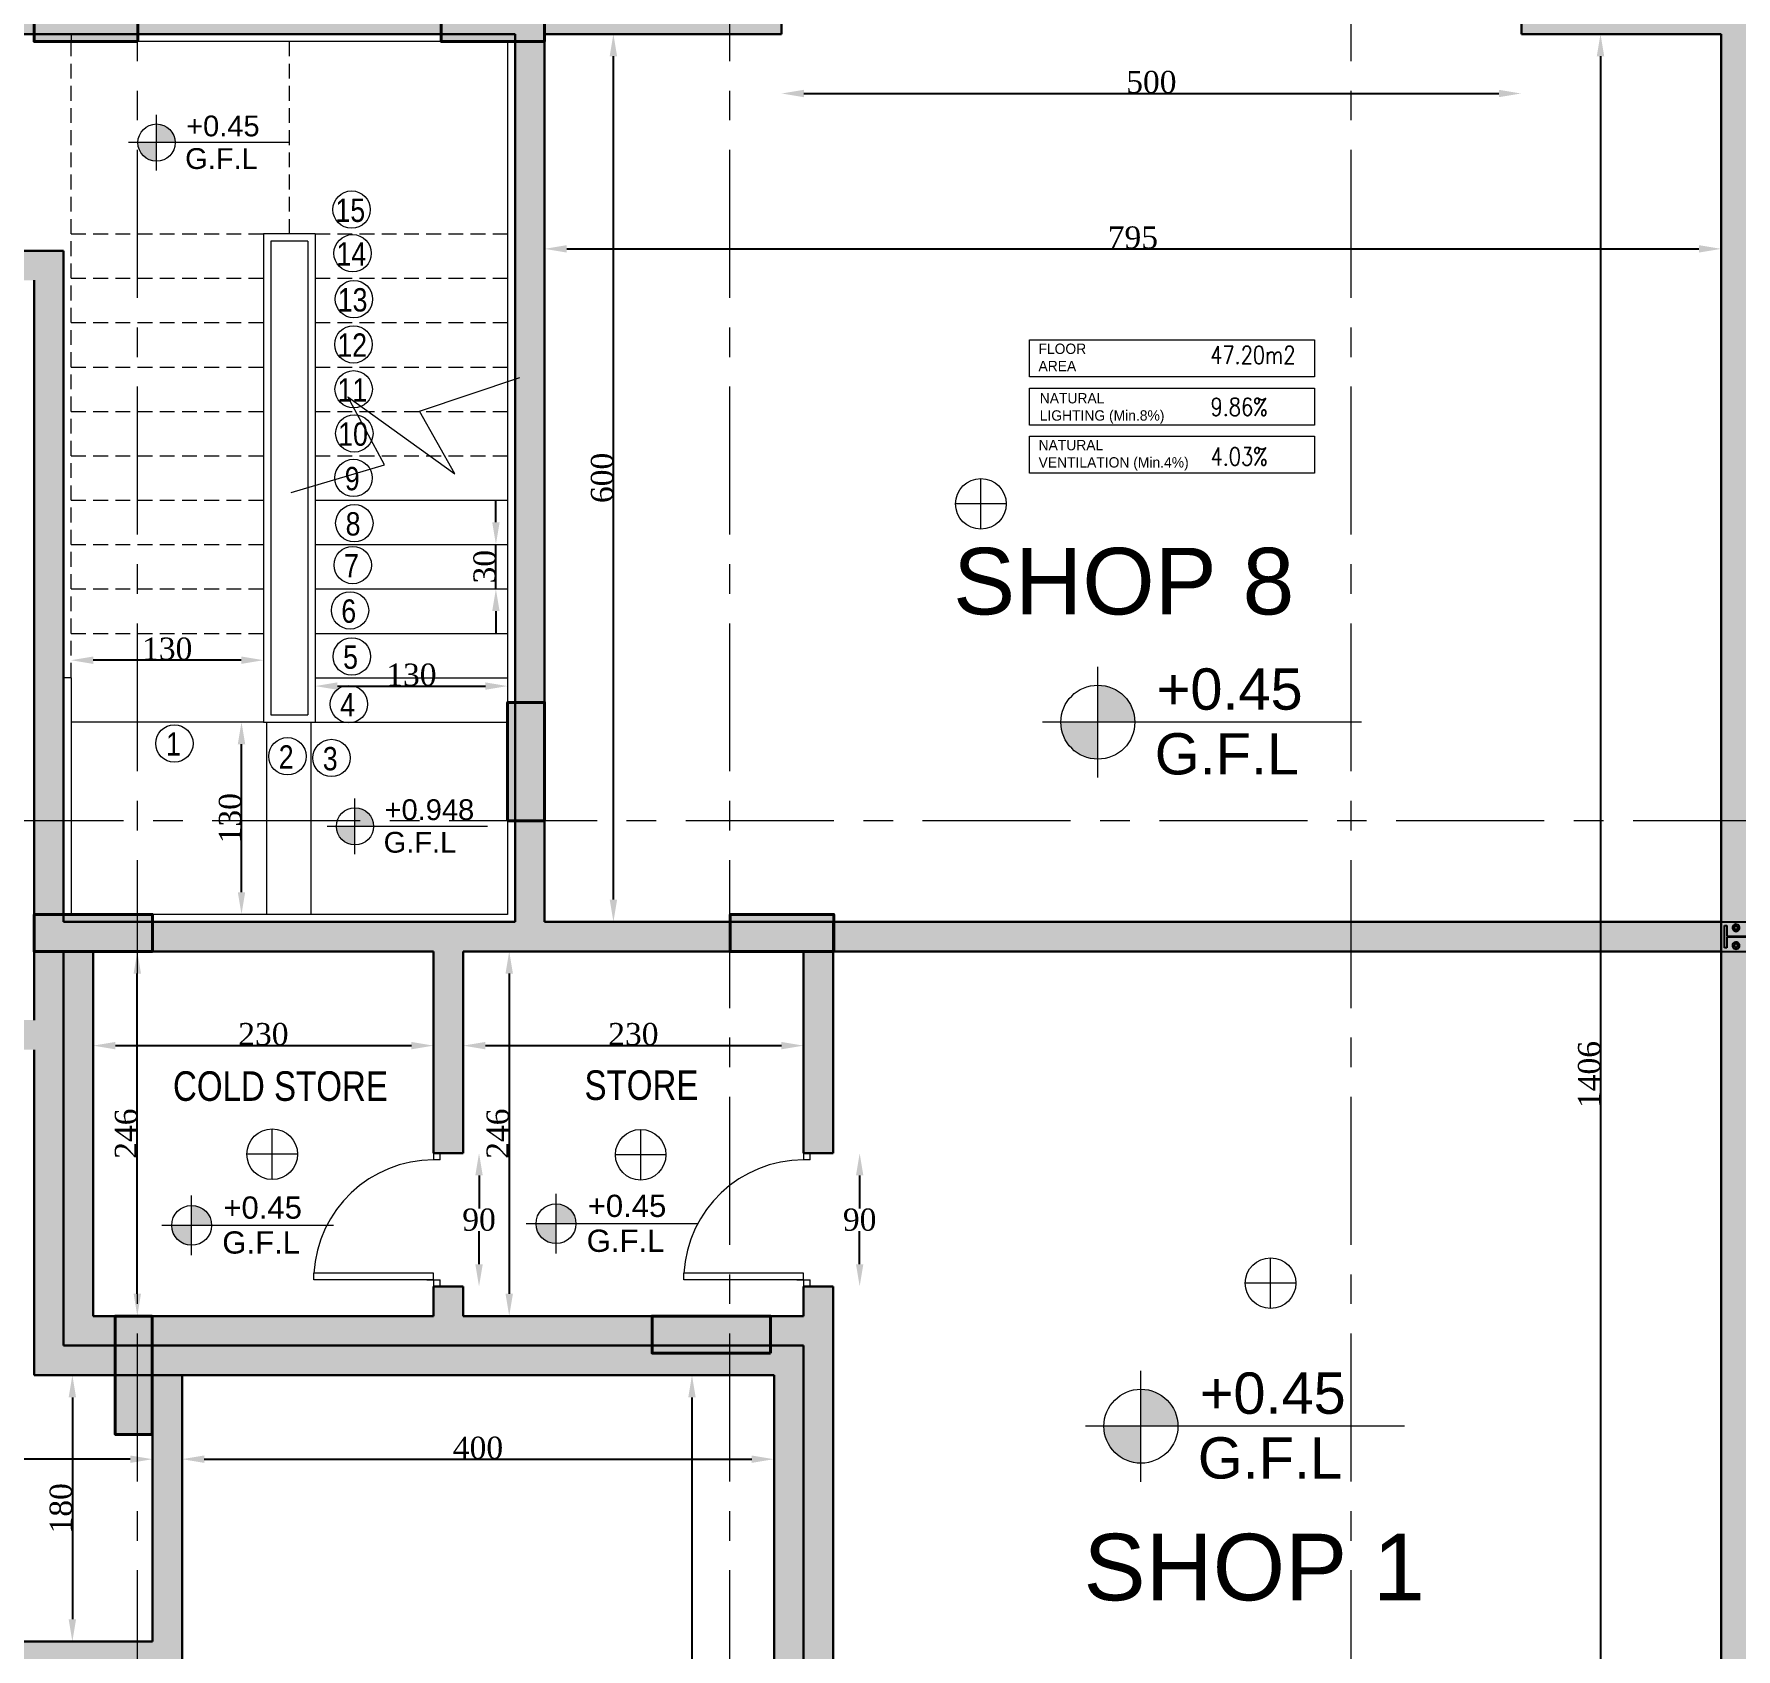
# Model space of a CAD drawing. Header units: millimetres. Extents: x -9083 to 924194, y -232449 to 321637.
# Drawn here: x 3521 to 15021, y 162712 to 173627 of the extents above; entities that cross this region are included whole.
import ezdxf
from ezdxf.enums import TextEntityAlignment as Align

# ---------------------------------------------------------------- set-up
doc = ezdxf.new("R2010")
doc.units = ezdxf.units.MM
doc.header["$LTSCALE"] = 400
doc.header["$MEASUREMENT"] = 0
doc.header["$PDMODE"] = 3
for name, pattern in [('$0$HIDDEN', [0.375, 0.25, -0.125]), ('CENTER', [2, 1.25, -0.25, 0.25, -0.25]), ('CENTERX2', [4, 2.5, -0.5, 0.5, -0.5])]:
    doc.linetypes.add(name, pattern=pattern)
doc.layers.get('0').update_dxf_attribs({"lineweight": 0, "true_color": 0xff1414})
doc.layers.get('Defpoints').update_dxf_attribs({"color": 8, "lineweight": 5})
for name, color, linetype, lineweight in [('0.column', 5, 'Continuous', 40), ('0.dim', 3, 'Continuous', 25), ('0.hatch', 8, 'Continuous', 5), ('A-ANNO-DIMS', 134, 'Continuous', 9), ('A_DOOR', 2, 'Continuous', 9), ('AR-Level', 120, 'Continuous', 13), ('DIM-IN', 6, 'Continuous', 9), ('FIN-TEXT', 3, 'Continuous', 5), ('FINISH', 3, 'Continuous', 9), ('HANDRAIL', 31, 'Continuous', 5), ('HATCH', 15, 'Continuous', 0), ('ROOM INFORMATION', 7, 'Continuous', 5), ('ROOMS DIMENSION', 3, 'Continuous', 5), ('STAIR', 1, 'Continuous', 5), ('TEXT ROOM INFORMATION', 1, 'Continuous', 5), ('WALL PROPOSED', 255, 'Continuous', 30)]:
    doc.layers.add(name, color=color, linetype=linetype, lineweight=lineweight)
doc.layers.add('ALARM', color=7, linetype='Continuous', lineweight=5, true_color=0xff0f0f)
doc.layers.add('AXIES', color=7, linetype='CENTER', lineweight=0, true_color=0x949596)
doc.layers.add('E.POWER', color=4, linetype='Continuous')
doc.layers.add('STEEL', color=63, linetype='Continuous')
doc.styles.add('arial', font='arial.ttf', dxfattribs={"width": 0.8, "height": 2.2})
doc.styles.add('Arial_1', font='arial.ttf', dxfattribs={"height": 300})
doc.styles.add('ROMAN', font='times.ttf')
doc.styles.add('ROMAND', font='ARIALN.TTF')
doc.styles.add('ROMANS-TITLE', font='ROMANS.shx', dxfattribs={"width": 0.8})
doc.styles.get("Standard").update_dxf_attribs({"font": 'GOTHIC.TTF', "height": 220})
doc.dimstyles.new('ELEV DIM', dxfattribs={"dimtxt": 150, "dimasz": 150, "dimexe": 0.06, "dimexo": 0.06, "dimgap": 0.03, "dimtad": 1, "dimtih": 1, "dimtoh": 1, "dimdec": 0, "dimlfac": 0.1, "dimzin": 13, "dimdsep": 46, "dimtxsty": 'ROMAN', "dimcen": 0.09, "dimdle": 0.06, "dimse1": 1, "dimse2": 1, "dimclrd": 256, "dimclre": 256, "dimclrt": 3, "dimadec": 0, "dimazin": 0, "dimtfac": 1, "dimtdec": 0, "dimtix": 1, "dimtmove": 2, "dimatfit": 3, "dimfxl": 0.06, "dimtolj": 1, "dimtzin": 0, "dimarcsym": 0})
doc.dimstyles.new('ROOMS DIM', dxfattribs={"dimtxt": 150, "dimasz": 150, "dimexe": 0.06, "dimexo": 0.06, "dimgap": 0.03, "dimtad": 1, "dimtoh": 1, "dimdec": 0, "dimlfac": 0.1, "dimzin": 13, "dimdsep": 46, "dimtxsty": 'ROMAN', "dimcen": 0.09, "dimdle": 0.06, "dimse1": 1, "dimse2": 1, "dimclrd": 256, "dimclre": 256, "dimclrt": 3, "dimadec": 0, "dimazin": 0, "dimtfac": 1, "dimtdec": 0, "dimtix": 1, "dimtmove": 2, "dimatfit": 3, "dimfxl": 0.06, "dimtolj": 1, "dimtzin": 0, "dimarcsym": 0})

# ---------------------------------------------------------------- blocks, each defined once
blk = doc.blocks.new('hjhg')
at = {"layer": 'AXIES', "linetype": 'CENTERX2'}
for p, q in [((6081680.8, 791366), (6081680.8, 816591.3)), ((6085684.3, 791366), (6085684.3, 816591.3)), ((6089882.5, 791366), (6089882.5, 816591.3)), ((6131186.9, 805430.8), (6071269.8, 805430.8))]:
    blk.add_line(p, q, dxfattribs=at)
blk = doc.blocks.new('*D433')
at = {"layer": 'Defpoints', "color": 0, "transparency": 16777216}
for p in [(8237, 164563), (7967, 159563), (8946, 159563)]:
    blk.add_point(p, dxfattribs=at)
at = {"layer": 'ROOMS DIMENSION', "lineweight": -2, "transparency": 16777216}
blk.add_line((7967, 164413), (7967, 159713), dxfattribs=at)
at = {"layer": 'ROOMS DIMENSION', "transparency": 16777216}
for points in [[(7942, 164413), (7992, 164413), (7967, 164563)], [(7942, 159713), (7992, 159713), (7967, 159563)]]:
    blk.add_solid(points, dxfattribs=at)
at = {"layer": 'ROOMS DIMENSION', "color": 3, "transparency": 16777216, "insert": (7891, 162063), "char_height": 150, "attachment_point": 5, "rotation": 90, "style": 'ROMAN'}
blk.add_mtext('\\A1;500', dxfattribs=at)
blk = doc.blocks.new('*D434')
at = {"layer": 'Defpoints', "color": 0, "transparency": 16777216}
for p in [(4219, 167427), (6324, 167427), (6223, 164963)]:
    blk.add_point(p, dxfattribs=at)
at = {"layer": 'ROOMS DIMENSION', "lineweight": -2, "transparency": 16777216}
blk.add_line((4219, 165113), (4219, 167277), dxfattribs=at)
at = {"layer": 'ROOMS DIMENSION', "transparency": 16777216}
for points in [[(4194, 167277), (4244, 167277), (4219, 167427)], [(4194, 165113), (4244, 165113), (4219, 164963)]]:
    blk.add_solid(points, dxfattribs=at)
at = {"layer": 'ROOMS DIMENSION', "color": 3, "transparency": 16777216, "insert": (4143, 166195), "char_height": 150, "attachment_point": 5, "rotation": 90, "style": 'ROMAN'}
blk.add_mtext('\\A1;246', dxfattribs=at)
blk = doc.blocks.new('*D435')
at = {"layer": 'Defpoints', "color": 0, "transparency": 16777216}
for p in [(7436, 173627), (7638, 173627), (4364, 167627)]:
    blk.add_point(p, dxfattribs=at)
at = {"layer": 'ROOMS DIMENSION', "lineweight": -2, "transparency": 16777216}
blk.add_line((7436, 167777), (7436, 173477), dxfattribs=at)
at = {"layer": 'ROOMS DIMENSION', "transparency": 16777216}
for points in [[(7411, 173477), (7461, 173477), (7436, 173627)], [(7411, 167777), (7461, 167777), (7436, 167627)]]:
    blk.add_solid(points, dxfattribs=at)
at = {"layer": 'ROOMS DIMENSION', "color": 3, "transparency": 16777216, "insert": (7360, 170627), "char_height": 150, "attachment_point": 5, "rotation": 90, "style": 'ROMAN'}
blk.add_mtext('\\A1;600', dxfattribs=at)
blk = doc.blocks.new('*D438')
at = {"layer": 'Defpoints', "color": 0, "transparency": 16777216}
for p in [(6971, 172791), (14921, 172791), (14921, 172175)]:
    blk.add_point(p, dxfattribs=at)
at = {"layer": 'ROOMS DIMENSION', "lineweight": -2, "transparency": 16777216}
blk.add_line((7121, 172175), (14771, 172175), dxfattribs=at)
at = {"layer": 'ROOMS DIMENSION', "transparency": 16777216}
for points in [[(7121, 172200), (7121, 172150), (6971, 172175)], [(14771, 172200), (14771, 172150), (14921, 172175)]]:
    blk.add_solid(points, dxfattribs=at)
at = {"layer": 'ROOMS DIMENSION', "color": 3, "transparency": 16777216, "insert": (10946, 172251), "char_height": 150, "attachment_point": 5, "style": 'ROMAN'}
blk.add_mtext('\\A1;795', dxfattribs=at)
blk = doc.blocks.new('*D439')
at = {"layer": 'Defpoints', "color": 0, "transparency": 16777216}
for p in [(14921, 173627), (9892, 159563), (14106, 159563)]:
    blk.add_point(p, dxfattribs=at)
at = {"layer": 'ROOMS DIMENSION', "lineweight": -2, "transparency": 16777216}
blk.add_line((14106, 173477), (14106, 159713), dxfattribs=at)
at = {"layer": 'ROOMS DIMENSION', "transparency": 16777216}
for points in [[(14081, 173477), (14131, 173477), (14106, 173627)], [(14081, 159713), (14131, 159713), (14106, 159563)]]:
    blk.add_solid(points, dxfattribs=at)
at = {"layer": 'ROOMS DIMENSION', "color": 3, "transparency": 16777216, "insert": (14030, 166595), "char_height": 150, "attachment_point": 5, "rotation": 90, "style": 'ROMAN'}
blk.add_mtext('\\A1;1406', dxfattribs=at)
blk = doc.blocks.new('*D420')
at = {"layer": 'Defpoints', "color": 0, "transparency": 16777216}
for p in [(321, 163995), (4321, 163725), (321, 163420)]:
    blk.add_point(p, dxfattribs=at)
at = {"layer": 'ROOMS DIMENSION', "lineweight": -2, "transparency": 16777216}
blk.add_line((4171, 163995), (471, 163995), dxfattribs=at)
at = {"layer": 'ROOMS DIMENSION', "transparency": 16777216}
for points in [[(471, 164020), (471, 163970), (321, 163995)], [(4171, 164020), (4171, 163970), (4321, 163995)]]:
    blk.add_solid(points, dxfattribs=at)
at = {"layer": 'ROOMS DIMENSION', "color": 3, "transparency": 16777216, "insert": (2321, 164071), "char_height": 150, "attachment_point": 5, "style": 'ROMAN'}
blk.add_mtext('\\A1;400', dxfattribs=at)
blk = doc.blocks.new('*D431')
at = {"layer": 'Defpoints', "color": 0, "transparency": 16777216}
for p in [(8521, 163995), (4521, 162349), (8521, 162349)]:
    blk.add_point(p, dxfattribs=at)
at = {"layer": 'ROOMS DIMENSION', "lineweight": -2, "transparency": 16777216}
blk.add_line((4671, 163995), (8371, 163995), dxfattribs=at)
at = {"layer": 'ROOMS DIMENSION', "transparency": 16777216}
for points in [[(4671, 164020), (4671, 163970), (4521, 163995)], [(8371, 164020), (8371, 163970), (8521, 163995)]]:
    blk.add_solid(points, dxfattribs=at)
at = {"layer": 'ROOMS DIMENSION', "color": 3, "transparency": 16777216, "insert": (6521, 164071), "char_height": 150, "attachment_point": 5, "style": 'ROMAN'}
blk.add_mtext('\\A1;400', dxfattribs=at)
blk = doc.blocks.new('*D413')
at = {"layer": 'Defpoints', "color": 0, "transparency": 16777216}
for p in [(16080, 173627), (16281, 173627), (14707, 167627)]:
    blk.add_point(p, dxfattribs=at)
at = {"layer": 'ROOMS DIMENSION', "lineweight": -2, "transparency": 16777216}
blk.add_line((16080, 167777), (16080, 173477), dxfattribs=at)
at = {"layer": 'ROOMS DIMENSION', "transparency": 16777216}
for points in [[(16055, 173477), (16105, 173477), (16080, 173627)], [(16055, 167777), (16105, 167777), (16080, 167627)]]:
    blk.add_solid(points, dxfattribs=at)
at = {"layer": 'ROOMS DIMENSION', "color": 3, "transparency": 16777216, "insert": (16003, 170627), "char_height": 150, "attachment_point": 5, "rotation": 90, "style": 'ROMAN'}
blk.add_mtext('\\A1;600', dxfattribs=at)
blk = doc.blocks.new('A$Ccfd28120')
for p, q in [((0, -171), (0, 171)), ((171, 0), (-171, 0))]:
    blk.add_line(p, q)
blk.add_circle((0, 0), 171)
blk = doc.blocks.new('A$C3DB60A0A')
at = {"layer": 'A_DOOR', "color": 1}
for p, q in [((0.045, 0.9), (0, 0.9)), ((0, 0.9), (0, 0.855)), ((0.045, 0.855), (0, 0.855)), ((0.045, 0.855), (0.045, 0.9)), ((0.045, 0.855), (0.045, 0.81)), ((0.045, 0.855), (0.855, 0.855)), ((0.09, 0.855), (0.045, 0.855)), ((0.045, 0.81), (0.855, 0.81)), ((0.855, 0.855), (0.855, 0.81)), ((0, 0.045), (0, 0)), ((0, 0.045), (0.045, 0.045)), ((0.045, 0), (0.045, 0.045)), ((0, 0), (0.045, 0))]:
    blk.add_line(p, q, dxfattribs=at)
blk.add_arc((0.045, 0.855), 0.81, 270, 356.8153, dxfattribs=at)
blk = doc.blocks.new('*D408')
at = {"layer": 'Defpoints', "color": 0, "transparency": 16777216}
for p in [(3921, 167427), (6221, 167427), (6221, 166790)]:
    blk.add_point(p, dxfattribs=at)
at = {"layer": 'ROOMS DIMENSION', "lineweight": -2, "transparency": 16777216}
blk.add_line((4071, 166790), (6071, 166790), dxfattribs=at)
at = {"layer": 'ROOMS DIMENSION', "transparency": 16777216}
for points in [[(4071, 166815), (4071, 166765), (3921, 166790)], [(6071, 166815), (6071, 166765), (6221, 166790)]]:
    blk.add_solid(points, dxfattribs=at)
at = {"layer": 'ROOMS DIMENSION', "color": 3, "transparency": 16777216, "insert": (5071, 166867), "char_height": 150, "attachment_point": 5, "style": 'ROMAN'}
blk.add_mtext('\\A1;230', dxfattribs=at)
blk = doc.blocks.new('*D452')
at = {"layer": 'Defpoints', "color": 0, "transparency": 16777216}
for p in [(6421, 167427), (8721, 167427), (8721, 166790)]:
    blk.add_point(p, dxfattribs=at)
at = {"layer": 'ROOMS DIMENSION', "lineweight": -2, "transparency": 16777216}
blk.add_line((6571, 166790), (8571, 166790), dxfattribs=at)
at = {"layer": 'ROOMS DIMENSION', "transparency": 16777216}
for points in [[(6571, 166815), (6571, 166765), (6421, 166790)], [(8571, 166815), (8571, 166765), (8721, 166790)]]:
    blk.add_solid(points, dxfattribs=at)
at = {"layer": 'ROOMS DIMENSION', "color": 3, "transparency": 16777216, "insert": (7571, 166867), "char_height": 150, "attachment_point": 5, "style": 'ROMAN'}
blk.add_mtext('\\A1;230', dxfattribs=at)
blk = doc.blocks.new('*D453')
at = {"layer": 'Defpoints', "color": 0, "transparency": 16777216}
for p in [(6421, 167427), (6421, 164963), (6732, 164963)]:
    blk.add_point(p, dxfattribs=at)
at = {"layer": 'ROOMS DIMENSION', "lineweight": -2, "transparency": 16777216}
blk.add_line((6732, 167277), (6732, 165113), dxfattribs=at)
at = {"layer": 'ROOMS DIMENSION', "transparency": 16777216}
for points in [[(6707, 167277), (6757, 167277), (6732, 167427)], [(6707, 165113), (6757, 165113), (6732, 164963)]]:
    blk.add_solid(points, dxfattribs=at)
at = {"layer": 'ROOMS DIMENSION', "color": 3, "transparency": 16777216, "insert": (6655, 166195), "char_height": 150, "attachment_point": 5, "rotation": 90, "style": 'ROMAN'}
blk.add_mtext('\\A1;246', dxfattribs=at)
blk = doc.blocks.new('*D458')
at = {"layer": 'Defpoints', "color": 0, "transparency": 16777216}
for p in [(4521, 164563), (3780, 162763), (4321, 162763)]:
    blk.add_point(p, dxfattribs=at)
at = {"layer": 'ROOMS DIMENSION', "lineweight": -2, "transparency": 16777216}
blk.add_line((3780, 164413), (3780, 162913), dxfattribs=at)
at = {"layer": 'ROOMS DIMENSION', "transparency": 16777216}
for points in [[(3755, 164413), (3805, 164413), (3780, 164563)], [(3755, 162913), (3805, 162913), (3780, 162763)]]:
    blk.add_solid(points, dxfattribs=at)
at = {"layer": 'ROOMS DIMENSION', "color": 3, "transparency": 16777216, "insert": (3703, 163663), "char_height": 150, "attachment_point": 5, "rotation": 90, "style": 'ROMAN'}
blk.add_mtext('\\A1;180', dxfattribs=at)
blk = doc.blocks.new('*D465')
at = {"layer": 'Defpoints', "color": 0, "transparency": 16777216}
for p in [(5421, 169277), (6721, 169277), (6721, 169220)]:
    blk.add_point(p, dxfattribs=at)
at = {"layer": 'ROOMS DIMENSION', "lineweight": -2, "transparency": 16777216}
blk.add_line((5571, 169220), (6571, 169220), dxfattribs=at)
at = {"layer": 'ROOMS DIMENSION', "transparency": 16777216}
for points in [[(5571, 169245), (5571, 169195), (5421, 169220)], [(6571, 169245), (6571, 169195), (6721, 169220)]]:
    blk.add_solid(points, dxfattribs=at)
at = {"layer": 'ROOMS DIMENSION', "color": 3, "transparency": 16777216, "insert": (6071, 169296), "char_height": 150, "attachment_point": 5, "style": 'ROMAN'}
blk.add_mtext('\\A1;130', dxfattribs=at)
blk = doc.blocks.new('*D466')
at = {"layer": 'Defpoints', "color": 0, "transparency": 16777216}
for p in [(6642, 170177), (6721, 170177), (6721, 169877)]:
    blk.add_point(p, dxfattribs=at)
at = {"layer": 'ROOMS DIMENSION', "lineweight": -2, "transparency": 16777216}
for p, q in [((6642, 170327), (6642, 170477)), ((6642, 169877), (6642, 170177)), ((6642, 169727), (6642, 169577))]:
    blk.add_line(p, q, dxfattribs=at)
at = {"layer": 'ROOMS DIMENSION', "transparency": 16777216}
for points in [[(6617, 170327), (6667, 170327), (6642, 170177)], [(6617, 169727), (6667, 169727), (6642, 169877)]]:
    blk.add_solid(points, dxfattribs=at)
at = {"layer": 'ROOMS DIMENSION', "color": 3, "transparency": 16777216, "insert": (6566, 170027), "char_height": 150, "attachment_point": 5, "rotation": 90, "style": 'ROMAN'}
blk.add_mtext('\\A1;30', dxfattribs=at)
blk = doc.blocks.new('*D467')
at = {"layer": 'Defpoints', "color": 0, "transparency": 16777216}
for p in [(3771, 169395), (3771, 169277), (5071, 169277)]:
    blk.add_point(p, dxfattribs=at)
at = {"layer": 'ROOMS DIMENSION', "lineweight": -2, "transparency": 16777216}
blk.add_line((4921, 169395), (3921, 169395), dxfattribs=at)
at = {"layer": 'ROOMS DIMENSION', "transparency": 16777216}
for points in [[(3921, 169420), (3921, 169370), (3771, 169395)], [(4921, 169420), (4921, 169370), (5071, 169395)]]:
    blk.add_solid(points, dxfattribs=at)
at = {"layer": 'ROOMS DIMENSION', "color": 3, "transparency": 16777216, "insert": (4421, 169472), "char_height": 150, "attachment_point": 5, "style": 'ROMAN'}
blk.add_mtext('\\A1;130', dxfattribs=at)
blk = doc.blocks.new('*D468')
at = {"layer": 'Defpoints', "color": 0, "transparency": 16777216}
for p in [(4923, 168977), (5091, 168977), (5091, 167677)]:
    blk.add_point(p, dxfattribs=at)
at = {"layer": 'ROOMS DIMENSION', "lineweight": -2, "transparency": 16777216}
blk.add_line((4923, 167827), (4923, 168827), dxfattribs=at)
at = {"layer": 'ROOMS DIMENSION', "transparency": 16777216}
for points in [[(4898, 168827), (4948, 168827), (4923, 168977)], [(4898, 167827), (4948, 167827), (4923, 167677)]]:
    blk.add_solid(points, dxfattribs=at)
at = {"layer": 'ROOMS DIMENSION', "color": 3, "transparency": 16777216, "insert": (4846, 168327), "char_height": 150, "attachment_point": 5, "rotation": 90, "style": 'ROMAN'}
blk.add_mtext('\\A1;130', dxfattribs=at)
blk = doc.blocks.new('Level-p')
h = blk.add_hatch(color=251)
h.paths.add_polyline_path([(0, 0.0025), (0, 0), (0.0025, 0, 0.414214)])
h.paths.add_polyline_path([(0, 0), (-0.0025, 0, 0.414214), (0, -0.0025)])
for p, q in [((0, -0.00375), (0, 0.00375)), ((0.01781, 0), (-0.00375, 0))]:
    blk.add_line(p, q)
blk.add_circle((0, 0), 0.0025)
at = {"style": 'arial'}
for p in [(0.00285, 0.0006), (0.00276, -0.00253)]:
    blk.add_attdef('F.F.L+1.20', p, '', height=0.002, dxfattribs=at)
blk = doc.blocks.new('*D567')
at = {"layer": 'Defpoints', "color": 0, "transparency": 16777216}
for p in [(6421, 166063), (6421, 165163), (6528, 165163)]:
    blk.add_point(p, dxfattribs=at)
at = {"layer": 'FINISH', "lineweight": -2, "transparency": 16777216}
for p, q in [((6528, 165913), (6528, 165689)), ((6528, 165313), (6528, 165536))]:
    blk.add_line(p, q, dxfattribs=at)
at = {"layer": 'FINISH', "transparency": 16777216}
for points in [[(6503, 165913), (6553, 165913), (6528, 166063)], [(6503, 165313), (6553, 165313), (6528, 165163)]]:
    blk.add_solid(points, dxfattribs=at)
at = {"layer": 'FINISH', "color": 3, "transparency": 16777216, "insert": (6528, 165613), "char_height": 150, "attachment_point": 5, "style": 'ROMAN'}
blk.add_mtext('\\A1;90', dxfattribs=at)
blk = doc.blocks.new('*D568')
at = {"layer": 'Defpoints', "color": 0, "transparency": 16777216}
for p in [(8921, 166063), (8921, 165163), (9100, 165163)]:
    blk.add_point(p, dxfattribs=at)
at = {"layer": 'FINISH', "lineweight": -2, "transparency": 16777216}
for p, q in [((9100, 165913), (9100, 165689)), ((9100, 165313), (9100, 165536))]:
    blk.add_line(p, q, dxfattribs=at)
at = {"layer": 'FINISH', "transparency": 16777216}
for points in [[(9075, 165913), (9125, 165913), (9100, 166063)], [(9075, 165313), (9125, 165313), (9100, 165163)]]:
    blk.add_solid(points, dxfattribs=at)
at = {"layer": 'FINISH', "color": 3, "transparency": 16777216, "insert": (9100, 165613), "char_height": 150, "attachment_point": 5, "style": 'ROMAN'}
blk.add_mtext('\\A1;90', dxfattribs=at)
blk = doc.blocks.new('*D661')
at = {"layer": 'Defpoints', "color": 0, "transparency": 16777216}
for p in [(8573, 173627), (13569, 173627), (13569, 173225)]:
    blk.add_point(p, dxfattribs=at)
at = {"layer": 'ROOMS DIMENSION', "lineweight": -2, "transparency": 16777216}
blk.add_line((8723, 173225), (13419, 173225), dxfattribs=at)
at = {"layer": 'ROOMS DIMENSION', "transparency": 16777216}
for points in [[(8723, 173250), (8723, 173200), (8573, 173225)], [(13419, 173250), (13419, 173200), (13569, 173225)]]:
    blk.add_solid(points, dxfattribs=at)
at = {"layer": 'ROOMS DIMENSION', "color": 3, "transparency": 16777216, "insert": (11071, 173302), "char_height": 150, "attachment_point": 5, "style": 'ROMAN'}
blk.add_mtext('\\A1;500', dxfattribs=at)
blk = doc.blocks.new('Room Info')
at = {"layer": 'TEXT ROOM INFORMATION', "ltscale": 5}
for tag, p in [('FLR_AREA', (17, 833.5)), ('NAT_LIGHT', (19, 482.5)), ('NAT_VENT', (19, 147.5))]:
    blk.add_attdef(tag, p, '', height=180, dxfattribs=at)
blk = doc.blocks.new('RHBGHKJM')
at = {"layer": '0.hatch'}
h = blk.add_hatch(color=256, dxfattribs=at)
h.dxf.hatch_style = 1
h.paths.add_polyline_path([(804.058, -1724.066), (804.058, -1723.816), (803.358, -1723.816), (803.358, -1724.066)])
h = blk.add_hatch(color=256, dxfattribs=at)
h.dxf.hatch_style = 1
h.paths.add_polyline_path([(806.808, -1724.066), (806.808, -1723.816), (806.108, -1723.816), (806.108, -1724.066)])
h = blk.add_hatch(color=256, dxfattribs=at)
h.dxf.hatch_style = 1
h.paths.add_polyline_path([(806.558, -1729.334), (806.808, -1729.334), (806.808, -1728.534), (806.558, -1728.534)])
h = blk.add_hatch(color=256, dxfattribs=at)
h.dxf.hatch_style = 1
h.paths.add_polyline_path([(803.358, -1729.967), (803.358, -1730.217), (804.158, -1730.217), (804.158, -1729.967)])
h = blk.add_hatch(color=256, dxfattribs=at)
h.dxf.hatch_style = 1
h.paths.add_polyline_path([(808.061, -1729.967), (808.061, -1730.217), (808.761, -1730.217), (808.761, -1729.967)])
h = blk.add_hatch(color=256, dxfattribs=at)
h.dxf.hatch_style = 1
h.paths.add_polyline_path([(804.156, -1732.681), (803.906, -1732.681), (803.906, -1733.481), (804.156, -1733.481)])
h = blk.add_hatch(color=256, dxfattribs=at)
h.dxf.hatch_style = 1
h.paths.add_polyline_path([(808.334, -1732.931), (808.334, -1732.681), (807.534, -1732.681), (807.534, -1732.931)])
at = {"layer": '0.column'}
for points in [[(804.058, -1724.066), (804.058, -1723.816), (803.358, -1723.816), (803.358, -1724.066)], [(806.808, -1724.066), (806.808, -1723.816), (806.108, -1723.816), (806.108, -1724.066)], [(806.558, -1729.334), (806.808, -1729.334), (806.808, -1728.534), (806.558, -1728.534)], [(803.358, -1729.967), (803.358, -1730.217), (804.158, -1730.217), (804.158, -1729.967)], [(808.061, -1729.967), (808.061, -1730.217), (808.761, -1730.217), (808.761, -1729.967)], [(804.156, -1732.681), (803.906, -1732.681), (803.906, -1733.481), (804.156, -1733.481)], [(808.334, -1732.931), (808.334, -1732.681), (807.534, -1732.681), (807.534, -1732.931)]]:
    blk.add_lwpolyline(points, close=True, dxfattribs=at)
at = {"layer": 'STEEL', "color": 114, "true_color": 0x139b48}
for p, q in [((814.758, -1730.017), (814.758, -1730.217)), ((814.758, -1730.017), (815.058, -1730.017)), ((814.781, -1730.193), (814.781, -1730.041)), ((814.781, -1730.041), (814.796, -1730.041)), ((814.796, -1730.041), (814.796, -1730.113)), ((814.796, -1730.113), (815.019, -1730.113)), ((815.019, -1730.121), (814.796, -1730.121)), ((814.796, -1730.121), (814.796, -1730.193)), ((814.758, -1730.217), (815.058, -1730.217)), ((814.796, -1730.193), (814.781, -1730.193))]:
    blk.add_line(p, q, dxfattribs=at)
at = {"layer": 'STEEL', "color": 8, "ltscale": 500}
for centre, radius, start, end in [((814.858, -1730.057), 0.024, 30, 210), ((814.858, -1730.057), 0.024, 210, 30), ((814.858, -1730.057), 0.012, 45, 225), ((814.858, -1730.057), 0.012, 150, 330), ((814.858, -1730.057), 0.012, 330, 150), ((814.858, -1730.057), 0.012, 225, 45), ((814.858, -1730.177), 0.024, 30, 210), ((814.858, -1730.177), 0.024, 210, 30), ((814.858, -1730.177), 0.012, 45, 225), ((814.858, -1730.177), 0.012, 150, 330), ((814.858, -1730.177), 0.012, 330, 150), ((814.858, -1730.177), 0.012, 225, 45)]:
    blk.add_arc(centre, radius, start, end, dxfattribs=at)

msp = doc.modelspace()

# ---------------------------------------------------------------- hatches: boundary and pattern name
at = {"layer": 'HATCH', "true_color": 0x939598}
h = msp.add_hatch(color=252, dxfattribs=at)
h.dxf.hatch_style = 1
h.paths.add_polyline_path([(321.20856, 173627.00829), (4219.48749, 173627.00829), (4219.48749, 173827.00829), (121.20856, 173827.00829), (121.20856, 173262.64729), (321.20856, 173262.64729)])
h = msp.add_hatch(color=252, dxfattribs=at)
h.dxf.hatch_style = 1
h.paths.add_polyline_path([(3721.20856, 167426.57089), (6221.20856, 167426.57089), (6221.20856, 166062.64729), (6421.20856, 166062.64729), (6421.20856, 167426.57089), (8721.20856, 167426.57089), (8721.20856, 166062.64729), (8921.20856, 166062.64729), (8921.20856, 167626.57089), (6971.20856, 167626.57089), (6971.20856, 173627.00829), (8571.20856, 173627.00829), (8571.20856, 173827.00829), (121.20856, 173827.00829), (121.20856, 173627.00829), (121.20856, 173262.64729), (321.20856, 173262.64729), (321.20856, 173627.00829), (6771.20856, 173627.00829), (6771.20856, 167626.57089), (3721.20856, 167626.57089), (3721.20856, 172162.64729), (121.20856, 172162.64729), (121.20856, 170662.64729), (321.20856, 170662.64729), (321.20856, 171962.64729), (3521.20856, 171962.64729), (3521.20856, 166962.64729), (321.20856, 166962.64729), (321.20856, 168262.64729), (121.20856, 168262.64729), (121.20856, 166426.87536), (321.20856, 166426.87536), (321.20856, 166762.64729), (3521.20856, 166762.64729), (3521.20856, 164562.64729), (4321.20856, 164562.64729), (8521.20856, 164562.64729), (8521.20856, 161313.31524), (8521.20856, 159562.59179), (7721.18009, 159562.59179), (7721.18009, 159362.59179), (8721.20856, 159362.59179), (8721.20856, 164762.64729), (3721.20856, 164762.64729)])
h.paths.add_polyline_path([(6421.20856, 165162.64729), (6221.20856, 165162.64729), (6221.20856, 164962.64729), (3921.20856, 164962.64729), (3921.20856, 167426.57089), (3721.20856, 167426.57089), (3721.20856, 164762.64729), (8721.20856, 164762.64729), (8721.20856, 159362.60548), (8921.20856, 159362.6), (8921.20856, 164962.64729), (8921.20856, 165162.64729), (8721.20856, 165162.64729), (8721.20856, 164962.64729), (6421.20856, 164962.64729)])
h.paths.add_polyline_path([(20421.20856, 167626.57089), (15121.20856, 167626.57089), (15121.20856, 173627.00829), (17817.8981, 173627.00829), (17817.8981, 173827.00829), (13571.20856, 173827.00829), (13571.20856, 173627.00829), (14921.20856, 173627.00829), (14921.20856, 159562.60548), (14621.20856, 159562.60548), (14621.20856, 159362.60548), (15421.20856, 159362.60548), (15421.20856, 159562.60548), (15121.20856, 159562.60548), (15121.20856, 167426.57089), (20221.20856, 167426.57089), (20221.20856, 159562.60548), (19921.20856, 159562.60548), (19921.20856, 159362.60548), (20721.20856, 159362.60548), (20721.20856, 159562.60548), (20421.20856, 159562.60548)])
h.paths.add_polyline_path([(28421.20856, 173827.00829), (22814.51903, 173827.00829), (22814.51903, 173627.00829), (25521.20856, 173627.00829), (25521.20856, 159562.60548), (25221.20856, 159562.60548), (25221.20856, 159362.59179), (26021.20856, 159362.59179), (26021.20856, 159562.60548), (25721.20856, 159562.60548), (25721.20856, 167426.57089), (30821.20856, 167426.57089), (30821.20856, 159562.60548), (30521.20856, 159562.60548), (30521.20856, 159362.59179), (31321.20856, 159362.59179), (31321.20856, 159562.60548), (31021.20856, 159562.60548), (31021.20856, 167626.57089), (25721.20856, 167626.57089), (25721.20856, 173627.00829), (28421.20856, 173627.00829)])
h.paths.add_polyline_path([(36921.20856, 173827.00829), (33421.20856, 173827.00829), (33419.40991, 173627.00829), (36121.20856, 173627.00829), (36121.20856, 159562.60548), (35821.20856, 159562.60548), (35821.20856, 159362.59179), (36621.20856, 159362.59179), (36621.20856, 159562.60548), (36321.20856, 159562.60548), (36321.20856, 173627.00829), (36921.20856, 173627.00829)])
h.paths.add_polyline_path([(48221.20856, 173827.00829), (41921.20856, 173827.00829), (41921.20856, 173627.00829), (44771.20856, 173627.00829), (44771.20856, 167626.57089), (41921.20856, 167626.57089), (41921.20856, 159562.60548), (41721.20856, 159562.60548), (41721.20856, 159362.59179), (42521.20856, 159362.60548), (42521.20856, 159562.60548), (42121.20856, 159562.60548), (42121.20856, 167426.57089), (44921.20856, 167426.57089), (48021.20856, 167426.57089), (48021.20856, 166646.57089), (48221.20856, 166646.57089), (48221.20856, 169136.57089), (48221.20856, 172177.00829), (48021.20856, 172177.00829), (48021.20856, 171548.52339), (48021.20856, 167626.57089), (44971.20856, 167626.57089), (44971.20856, 173627.00829), (48021.20856, 173627.00829), (48021.20856, 173277.00829), (48221.20856, 173277.00829)])
h.paths.add_polyline_path([(48221.20856, 164506.57089), (48021.20856, 164506.57089), (48021.20856, 159562.60548), (47421.20856, 159562.60548), (47421.21313, 159362.58722), (48221.20856, 159362.60548)])
h.paths.add_polyline_path([(48021.20856, 165626.57089), (46521.20856, 165626.57089), (46521.20856, 167426.57089), (46421.20856, 167426.57089), (46421.20856, 165526.57089), (46421.20856, 163626.57089), (48021.20856, 163626.57089), (48021.20856, 163726.57089), (46521.20856, 163726.57089), (46521.20856, 165526.57089), (48021.20856, 165526.57089)], flags=17)
h.paths.add_polyline_path([(48221.20856, 165826.57089), (48021.20856, 165826.57089), (48021.20856, 165326.57089), (48221.20856, 165326.57089)], flags=17)
h = msp.add_hatch(color=252, dxfattribs=at)
h.dxf.hatch_style = 1
h.paths.add_polyline_path([(12421.20856, 167626.57089), (8921.20856, 167626.57089), (8921.20856, 167426.57089), (12421.20856, 167426.57089)])
h.paths.add_polyline_path([(14921.20856, 167626.57089), (12421.20856, 167626.57089), (12421.20856, 167426.57089), (14921.20856, 167426.57089)])
h.paths.add_polyline_path([(25021.20856, 167626.57089), (20821.20856, 167626.57089), (20821.20856, 167426.57089), (25021.20856, 167426.57089)])
h.paths.add_polyline_path([(20821.20856, 167626.57089), (20421.20856, 167626.57089), (20421.20856, 167426.57089), (20821.20856, 167426.57089)])
h.paths.add_polyline_path([(25521.20856, 167626.57089), (25021.20856, 167626.57089), (25021.20856, 167426.57089), (25521.20856, 167426.57089)])
h.paths.add_polyline_path([(36121.20856, 167626.57089), (31021.20856, 167626.57089), (31021.20856, 167426.57089), (36121.20856, 167426.57089)])
h.paths.add_polyline_path([(41921.20856, 167626.57089), (36321.20856, 167626.57089), (36321.20856, 167426.57089), (41921.20856, 167426.57089)])
h = msp.add_hatch(color=252, dxfattribs=at)
h.dxf.hatch_style = 1
h.paths.add_polyline_path([(121.20856, 159362.59179), (121.20856, 165226.87536), (321.20856, 165226.87536), (321.20856, 162762.64729), (4321.20856, 162762.64729), (4321.20856, 164562.64729), (8521.20856, 164562.64729), (8521.20856, 161313.31524), (8521.20856, 159562.59179), (7721.18009, 159562.59179), (7721.18009, 159362.59179), (8721.20856, 159362.59179), (8721.20856, 159362.60548), (8921.20856, 159362.6), (8921.20856, 159562.60548), (9221.20856, 159562.60548), (9221.20309, 159362.59179), (8721.20856, 159362.60548), (8721.20856, 159362.59179), (7721.18009, 159362.59179), (7721.18009, 159562.59179), (8521.20856, 159562.59179), (8521.20856, 162562.64729), (8521.20856, 164562.64729), (4521.20856, 164562.64729), (4521.20856, 162562.64729), (4521.15162, 162562.64729), (4521.15162, 159562.59179), (5321.18009, 159562.59179), (5321.18009, 159362.59179), (3521.18009, 159362.59179), (3521.18009, 159562.59179), (4321.15162, 159562.59179), (4321.15162, 162562.64729), (321.20856, 162562.64729), (321.20856, 159562.59179), (1121.18009, 159562.59179), (1121.18009, 159362.59179)])

# ---------------------------------------------------------------- linework, layer by layer
at = {"layer": 'DIM-IN'}
msp.add_lwpolyline([(5258.11305, 170527.82527), (5888.21998, 170714.39458), (5641.35816, 171175.58938), (6364.38923, 170653.59639), (6126.57057, 171077.52864), (6804.04672, 171305.80941)], dxfattribs=at)
at = {"layer": 'FIN-TEXT'}
for centre in [(5666.94576, 172440.45747), (5673.88354, 172145.31495), (5682.55763, 171835.05342), (5679.52691, 171529.27973), (5680.85213, 171225.85137), (5685.42761, 170927.75269), (5679.9951, 170626.78493), (5685.55107, 170321.07031), (5674.5197, 170037.82231), (5656.36413, 169731.70475), (5668.63318, 169420.30833), (5648.95889, 169098.06763), (4469.57465, 168832.01366), (5233.61999, 168745.52947), (5531.1477, 168734.14746)]:
    msp.add_circle(centre, 126.25382, dxfattribs=at)
at = {"layer": 'HANDRAIL'}
for p, q in [((3771.20856, 173627.00829), (3771.20856, 173577.00829)), ((6721.20856, 173577.00829), (3771.20856, 173577.00829)), ((6721.20856, 173577.00829), (6721.20856, 167676.57089)), ((6771.20856, 173627.00829), (6771.20856, 167626.57089)), ((5071.20856, 172276.57089), (5071.20856, 168976.57089)), ((5421.20856, 172276.57089), (5071.20856, 172276.57089)), ((5421.20856, 172276.57089), (5421.20856, 168976.57089)), ((5121.20856, 172226.57089), (5121.20856, 169026.57089)), ((5371.20856, 172226.57089), (5121.20856, 172226.57089)), ((5371.20856, 172226.57089), (5371.20856, 169026.57089)), ((3771.20856, 169276.57089), (3721.20856, 169276.57089)), ((3771.20856, 169276.57089), (3771.20856, 167676.57089)), ((5071.20856, 168976.57089), (5421.20856, 168976.57089)), ((5121.20856, 169026.57089), (5371.20856, 169026.57089)), ((6721.20856, 167676.57089), (3771.20856, 167676.57089))]:
    msp.add_line(p, q, dxfattribs=at)
at = {"layer": 'HANDRAIL', "linetype": '$0$HIDDEN'}
msp.add_line((3771.20856, 169276.57089), (3771.20856, 173577.00829), dxfattribs=at)
at = {"layer": 'ROOM INFORMATION', "ltscale": 5}
for points in [[(10247.95806, 171559.77301), (12172.90537, 171559.77301), (12172.90537, 171309.77301), (10247.95806, 171309.77301)], [(10247.95806, 171233.27301), (12172.90537, 171233.27301), (12172.90537, 170983.27301), (10247.95806, 170983.27301)], [(10247.95806, 170909.27301), (12172.90537, 170909.27301), (12172.90537, 170659.27301), (10247.95806, 170659.27301)]]:
    msp.add_lwpolyline(points, close=True, dxfattribs=at)
at = {"layer": 'STAIR', "linetype": '$0$HIDDEN'}
for p, q in [((5246.20856, 173576.57089), (5246.20856, 172276.57089)), ((3771.20856, 172276.57089), (5071.20856, 172276.57089)), ((5421.20856, 172276.57089), (6721.20856, 172276.57089)), ((3771.20856, 171976.57089), (5071.20856, 171976.57089)), ((5421.20856, 171976.57089), (6721.20856, 171976.57089)), ((3771.20856, 171676.57089), (5071.20856, 171676.57089)), ((5421.20856, 171676.57089), (6721.20856, 171676.57089)), ((3771.20856, 171376.57089), (5071.20856, 171376.57089)), ((5421.20856, 171376.57089), (6721.20856, 171376.57089)), ((3771.20856, 171076.57089), (5071.20856, 171076.57089)), ((5421.20856, 171076.57089), (6721.20856, 171076.57089)), ((3771.20856, 170776.57089), (5071.20856, 170776.57089)), ((5421.20856, 170776.57089), (6721.20856, 170776.57089)), ((3771.20856, 170476.57089), (5071.20856, 170476.57089)), ((3771.20856, 170176.57089), (5071.20856, 170176.57089)), ((3771.20856, 169876.57089), (5071.20856, 169876.57089)), ((3771.20856, 169576.57089), (5071.20856, 169576.57089))]:
    msp.add_line(p, q, dxfattribs=at)
at = {"layer": 'STAIR'}
for p, q in [((5421.20856, 170476.57089), (6721.20856, 170476.57089)), ((5421.20856, 170176.57089), (6721.20856, 170176.57089)), ((5421.20856, 169876.57089), (6721.20856, 169876.57089)), ((5421.20856, 169576.57089), (6721.20856, 169576.57089)), ((5421.20856, 169276.57089), (6721.20856, 169276.57089)), ((5071.20856, 168976.57089), (3771.20856, 168976.57089)), ((5091.20856, 168976.57089), (5091.20856, 167676.57089)), ((5391.20856, 168976.57089), (5391.20856, 167676.57089)), ((5421.20856, 168976.57089), (6721.20856, 168976.57089))]:
    msp.add_line(p, q, dxfattribs=at)
at = {"layer": 'WALL PROPOSED'}
for p, q in [((8571.20856, 173827.00829), (8571.20856, 173627.00829)), ((13571.20856, 173827.00829), (13571.20856, 173627.00829)), ((6771.20856, 173627.00829), (321.20856, 173627.00829)), ((6771.20856, 167626.57089), (6771.20856, 173627.00829)), ((8571.20856, 173627.00829), (6971.20856, 173627.00829)), ((6971.20856, 167626.57089), (6971.20856, 173627.00829)), ((14921.20856, 173627.00829), (13571.20856, 173627.00829)), ((14921.20856, 173627.00829), (14921.20856, 159562.60548)), ((121.20856, 172162.64729), (3721.20856, 172162.64729)), ((3721.20856, 167626.57089), (3721.20856, 172162.64729)), ((3521.20856, 166962.64729), (3521.20856, 171962.64729)), ((6771.20856, 167626.57089), (3721.20856, 167626.57089)), ((14921.20856, 167626.57089), (6971.20856, 167626.57089)), ((8921.20856, 166062.64729), (8921.20856, 167626.57089)), ((3721.20856, 164762.64729), (3721.20856, 167426.57089)), ((3721.20856, 167426.57089), (6221.20856, 167426.57089)), ((3921.20856, 164962.64729), (3921.20856, 167426.57089)), ((6221.20856, 166062.64729), (6221.20856, 167426.57089)), ((6421.20856, 166062.64729), (6421.20856, 167426.57089)), ((6421.20856, 167426.57089), (14921.20856, 167426.57089)), ((8721.20856, 166062.64729), (8721.20856, 167426.57089)), ((3521.20856, 164562.64729), (3521.20856, 166762.64729)), ((6221.20856, 166062.64729), (6421.20856, 166062.64729)), ((8721.20856, 166062.64729), (8921.20856, 166062.64729)), ((6221.20856, 164962.64729), (6221.20856, 165162.64729)), ((6221.20856, 165162.64729), (6421.20856, 165162.64729)), ((6421.20856, 164962.64729), (6421.20856, 165162.64729)), ((8721.20856, 165162.64729), (8921.20856, 165162.64729)), ((8721.20856, 164962.64729), (8721.20856, 165162.64729)), ((8921.20856, 164962.64729), (8921.20856, 165162.64729)), ((3921.20856, 164962.64729), (6221.20856, 164962.64729)), ((6421.20856, 164962.64729), (8721.20856, 164962.64729)), ((8921.20856, 164962.64729), (8921.20856, 159362.59179)), ((3721.20856, 164762.64729), (8721.20856, 164762.64729)), ((8721.20856, 164762.64729), (8721.20856, 159362.59179)), ((3521.20856, 164562.64729), (4321.20856, 164562.64729)), ((4321.20856, 164562.64729), (8521.20856, 164562.64729)), ((4321.20856, 162762.64729), (4321.20856, 164562.64729)), ((4521.20856, 162562.64729), (4521.20856, 164562.64729)), ((8521.20856, 164562.64729), (8521.20856, 161313.31524)), ((321.20856, 162762.64729), (4321.20856, 162762.64729))]:
    msp.add_line(p, q, dxfattribs=at)

# ---------------------------------------------------------------- block references
at = {"layer": '0.dim', "xscale": 1000, "yscale": 1000, "zscale": 1000}
msp.add_blockref('RHBGHKJM', (-799836.48257, 1897643.41657), dxfattribs=at)
at = {"layer": 'A_DOOR', "xscale": 1000.000000016562, "yscale": 1000.000000016562, "zscale": 1000.000000016562, "rotation": 180}
for p in [(6266.20797, 166062.64569), (8766.20797, 166062.64569)]:
    msp.add_blockref('A$C3DB60A0A', p, dxfattribs=at)
at = {"layer": 'ALARM'}
for p in [(9919.05003, 170451.65706), (5130.54178, 166056.18268), (7620.29101, 166052.68998), (11876.59758, 165184.8798)]:
    msp.add_blockref('A$Ccfd28120', p, dxfattribs=at)
at = {"layer": 'AR-Level'}
ref = msp.add_blockref('Level-p', (4348.75085, 172893.17807), dxfattribs=dict(at, xscale=50340.79212638555, yscale=50340.79212638555, zscale=50340.79212638555))
ref.add_attrib('F.F.L+1.20', '+0.45', (4548.82021, 172935.6163), dxfattribs={"layer": '0', "height": 140.485932, "style": 'arial'})
ref.add_attrib('F.F.L+1.20', 'G.F.L', (4542.37206, 172715.12015), dxfattribs={"layer": '0', "height": 140.485932, "style": 'arial'})
ref = msp.add_blockref('Level-p', (10709.46679, 168976.27225), dxfattribs=dict(at, xscale=100000.0000014552, yscale=100000.0000014552, zscale=100000.0000014552))
ref.add_attrib('F.F.L+1.20', '+0.45', (11106.89668, 169060.57411), dxfattribs={"layer": '0', "height": 279.069767, "style": 'arial'})
ref.add_attrib('F.F.L+1.20', 'G.F.L', (11094.08769, 168622.5672), dxfattribs={"layer": '0', "height": 279.069767, "style": 'arial'})
ref = msp.add_blockref('Level-p', (5689.77009, 168272.19207), dxfattribs=dict(at, xscale=50340.79212638555, yscale=50340.79212638555, zscale=50340.79212638555))
ref.add_attrib('F.F.L+1.20', '+0.948', (5889.83944, 168314.6303), dxfattribs={"layer": '0', "height": 140.485932, "style": 'arial'})
ref.add_attrib('F.F.L+1.20', 'G.F.L', (5883.3913, 168094.13415), dxfattribs={"layer": '0', "height": 140.485932, "style": 'arial'})
ref = msp.add_blockref('Level-p', (4586.13045, 165575.0569), dxfattribs=dict(at, xscale=53861.25582827825, yscale=53861.25582827825, zscale=53861.25582827825))
ref.add_attrib('F.F.L+1.20', '+0.45', (4800.19118, 165620.46294), dxfattribs={"layer": '0', "height": 150.310481, "style": 'arial'})
ref.add_attrib('F.F.L+1.20', 'G.F.L', (4793.2921, 165384.54692), dxfattribs={"layer": '0', "height": 150.310481, "style": 'arial'})
ref = msp.add_blockref('Level-p', (7048.29807, 165586.61165), dxfattribs=dict(at, xscale=53861.25582827825, yscale=53861.25582827825, zscale=53861.25582827825))
ref.add_attrib('F.F.L+1.20', '+0.45', (7262.3588, 165632.01768), dxfattribs={"layer": '0', "height": 150.310481, "style": 'arial'})
ref.add_attrib('F.F.L+1.20', 'G.F.L', (7255.45972, 165396.10166), dxfattribs={"layer": '0', "height": 150.310481, "style": 'arial'})
ref = msp.add_blockref('Level-p', (11000.40292, 164217.74993), dxfattribs=dict(at, xscale=100000.0000014552, yscale=100000.0000014552, zscale=100000.0000014552))
ref.add_attrib('F.F.L+1.20', '+0.45', (11397.83282, 164302.05179), dxfattribs={"layer": '0', "height": 279.069767, "style": 'arial'})
ref.add_attrib('F.F.L+1.20', 'G.F.L', (11385.02383, 163864.04488), dxfattribs={"layer": '0', "height": 279.069767, "style": 'arial'})
at = {"layer": 'AXIES'}
msp.add_blockref('hjhg', (-6077461.30579, -637121.91356), dxfattribs=at)
at = {"layer": 'TEXT ROOM INFORMATION'}
ref = msp.add_blockref('Room Info', (11451.95806, 170684.28671), dxfattribs=at)
ref.add_attrib('FLR_AREA', '47.20m2', dxfattribs={"ltscale": 5, "height": 120, "style": 'ROMANS-TITLE', "width": 0.8}).set_placement((11468.95806, 171517.78671), align=Align.TOP_LEFT)
ref.add_attrib('NAT_LIGHT', '9.86%', dxfattribs={"ltscale": 5, "height": 120, "style": 'ROMANS-TITLE', "width": 0.8}).set_placement((11470.95806, 171166.78671), align=Align.TOP_LEFT)
ref.add_attrib('NAT_VENT', '4.03%', dxfattribs={"ltscale": 5, "height": 120, "style": 'ROMANS-TITLE', "width": 0.8}).set_placement((11470.95806, 170831.78671), align=Align.TOP_LEFT)

# ---------------------------------------------------------------- texts
at = {"layer": 'A-ANNO-DIMS', "char_height": 450, "attachment_point": 2, "line_spacing_factor": 0.938532, "style": 'Arial_1'}
for s, insert, width in [('SHOP 8', (10884.05088, 170154.3496), 3983.1132864), ('SHOP 1', (11765.33237, 163490.95479), 4582.8153223)]:
    msp.add_mtext(s, dxfattribs=dict(at, insert=insert, width=width))
at = {"layer": 'E.POWER', "color": 4, "style": 'arial', "width": 0.8}
for s, p in [('COLD STORE', (5186.16807, 166516.8766, 0.00005)), ('STORE', (7625.71114, 166522.95824, 0.00005))]:
    msp.add_text(s, height=199.932835, dxfattribs=at).set_placement(p, align=Align.MIDDLE)
at = {"layer": 'FIN-TEXT', "style": 'ROMAND'}
for tag, p in [('15', (5658.25759, 172435.93225)), ('14', (5665.19537, 172140.78974)), ('13', (5673.86946, 171830.52821)), ('12', (5670.83874, 171524.75452)), ('11', (5672.16396, 171221.32616)), ('10', (5676.73944, 170923.22748)), ('9', (5671.30692, 170622.25972)), ('8', (5676.8629, 170316.5451)), ('7', (5665.83153, 170033.2971)), ('6', (5647.67596, 169727.17954)), ('5', (5659.94501, 169415.78311)), ('4', (5640.27072, 169093.54242)), ('1', (4463.04713, 168828.80748)), ('2', (5224.93181, 168741.00426)), ('3', (5522.45952, 168729.62225))]:
    msp.add_attdef(tag, text='b', height=157.81727, dxfattribs=at).set_placement(p, align=Align.MIDDLE_CENTER)
at = {"layer": 'ROOM INFORMATION', "ltscale": 5, "char_height": 70, "attachment_point": 1}
for s, insert in [('{\\C7;FLOOR\\PAREA}', (10308.25624, 171534.77301)), ('{\\C7;NATURAL\\PLIGHTING (Min.8%)}', (10316.75624, 171200.77301)), ('{\\C7;NATURAL\\PVENTILATION (Min.4%)}', (10308.95806, 170883.77301))]:
    msp.add_mtext_dynamic_manual_height_columns(s, width=1515.090309, gutter_width=900, heights=[0], dxfattribs=dict(at, insert=insert))

# ---------------------------------------------------------------- dimensions: what is measured, and where the dimension line sits
at = {"layer": 'FINISH'}
for base, p1, p2, picture, middle in [((6528.17388, 165162.64729), (6421.20856, 166062.64729), (6421.20856, 165162.64729), '*D567', (6528.17388, 165612.64729)), ((9100.15662, 165162.64729), (8921.20856, 166062.64729), (8921.20856, 165162.64729), '*D568', (9100.15662, 165612.64729))]:
    dim = msp.add_linear_dim(base=base, p1=p1, p2=p2, angle=90, dimstyle='ELEV DIM', dxfattribs=at)
    dim.commit()
    dim.dimension.update_dxf_attribs({"geometry": picture, "text_midpoint": middle})
at = {"layer": 'ROOMS DIMENSION'}
for base, p1, p2, picture, middle in [((7436.34603, 173627.00829), (4363.85392, 167626.57089), (7637.949, 173627.00829), '*D435', (7360.01827, 170626.78959)), ((14105.91024, 159562.60548), (14921.20856, 173627.00829), (9892.13698, 159562.60548), '*D439', (14029.58247, 166594.80689)), ((16079.73315, 173627.00829), (14707.24103, 167626.57089), (16281.33612, 173627.00829), '*D413', (16003.40538, 170626.78959)), ((6642.43506, 170176.57089), (6721.20856, 169876.57089), (6721.20856, 170176.57089), '*D466', (6566.1073, 170026.57089)), ((4922.72491, 168976.57089), (5091.20856, 167676.57089), (5091.20856, 168976.57089), '*D468', (4846.39715, 168326.57089)), ((4219.48749, 167426.57089), (6223.0185, 164962.64729), (6323.60072, 167426.57089), '*D434', (4143.15973, 166194.60909)), ((6731.5732, 164962.64729), (6421.20856, 167426.57089), (6421.20856, 164962.64729), '*D453', (6655.24544, 166194.60909)), ((3779.73718, 162762.64729), (4521.20856, 164562.64729), (4321.15162, 162762.64729), '*D458', (3703.40941, 163662.64729)), ((7967.18601, 159562.59179), (8236.76145, 164562.64729), (8945.92459, 159562.59179), '*D433', (7890.85825, 162062.61954))]:
    dim = msp.add_linear_dim(base=base, p1=p1, p2=p2, angle=90, dimstyle='ROOMS DIM', dxfattribs=at)
    dim.commit()
    dim.dimension.update_dxf_attribs({"geometry": picture, "text_midpoint": middle})
for base, p1, p2, picture, middle in [((13569.40991, 173225.47526), (8572.78898, 173627.00829), (13569.40991, 173627.00829), '*D661', (11071.09945, 173301.80302)), ((14921.20856, 172174.60948), (6971.20856, 172790.88063), (14921.20856, 172790.88063), '*D438', (10946.20856, 172251.15354)), ((3771.20856, 169395.19163), (5071.20856, 169276.57089), (3771.20856, 169276.57089), '*D467', (4421.20856, 169471.5194)), ((6721.20856, 169219.7174), (5421.20856, 169276.57089), (6721.20856, 169276.57089), '*D465', (6071.20856, 169296.04516)), ((6221.20856, 166790.24407), (3921.20856, 167426.57089), (6221.20856, 167426.57089), '*D408', (5071.20856, 166866.57183)), ((8721.20856, 166790.24407), (6421.20856, 167426.57089), (8721.20856, 167426.57089), '*D452', (7571.20856, 166866.57183)), ((321.20856, 163994.76132), (4321.20856, 163724.85278), (321.20856, 163420.04907), '*D420', (2321.20856, 164071.08909)), ((8521.20856, 163994.76132), (4521.15162, 162349.46399), (8521.20856, 162349.46399), '*D431', (6521.18009, 164071.08909))]:
    dim = msp.add_linear_dim(base=base, p1=p1, p2=p2, dimstyle='ROOMS DIM', dxfattribs=at)
    dim.commit()
    dim.dimension.update_dxf_attribs({"geometry": picture, "text_midpoint": middle})

doc.saveas('drawing.dxf')
